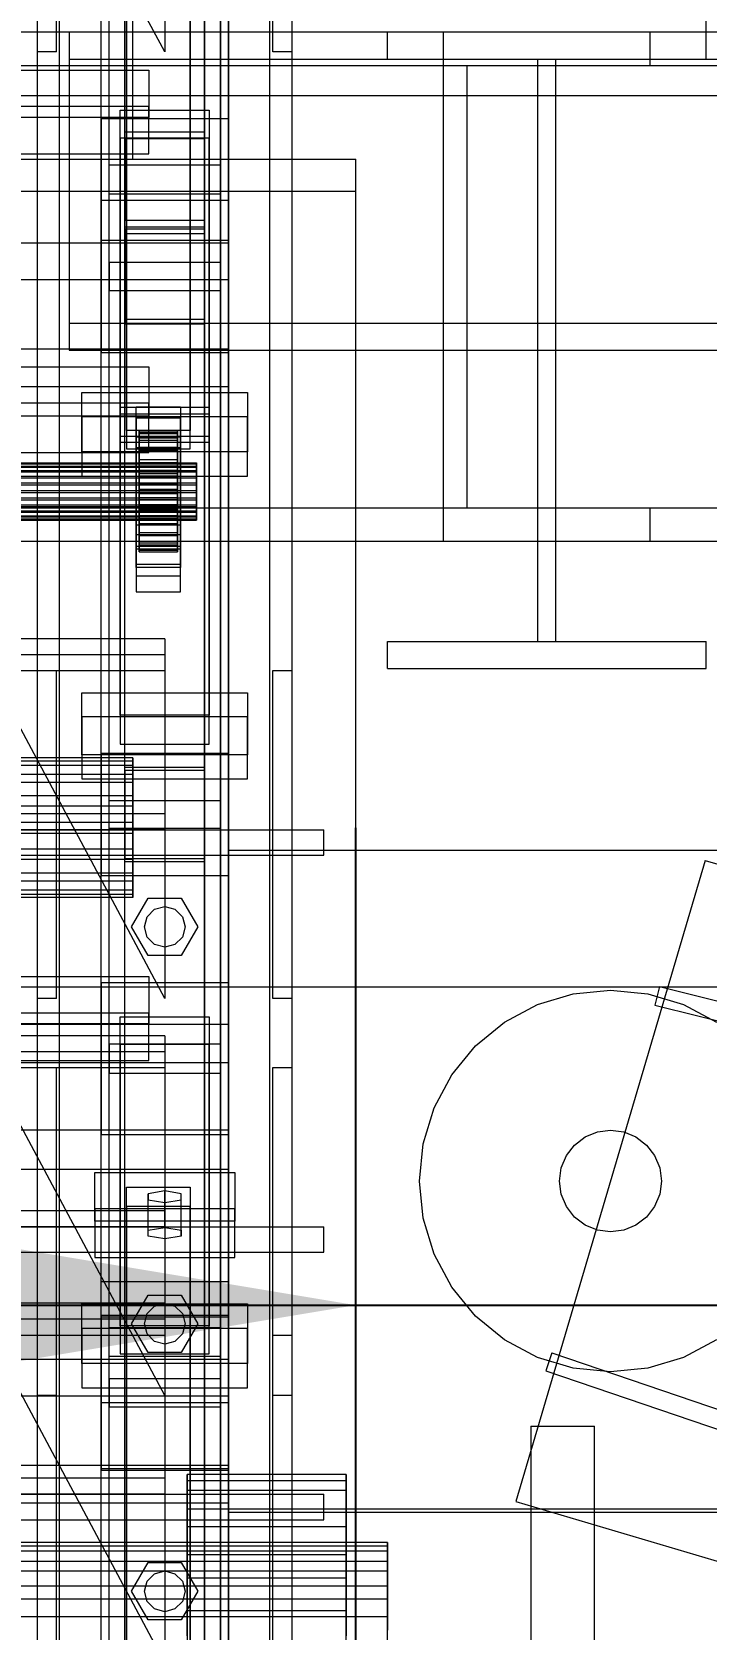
# Model space of a CAD drawing. Header units: millimetres. Extents: x -1970 to 34302, y -80068 to 6837.
# Drawn here: x 388 to 600, y -35402 to -34900 of the extents above; entities that cross this region are included whole.
import ezdxf

# ---------------------------------------------------------------- set-up
doc = ezdxf.new("R2010")
doc.units = ezdxf.units.MM
for name, color, linetype, lineweight in [('COTAS_O', 1, 'Continuous', 0), ('COTAS_P', 1, 'Continuous', 0), ('frontal_briquetadora', 7, 'Continuous', 0), ('frontal_C01', 7, 'Continuous', 0), ('frontal_C02', 7, 'Continuous', 0), ('frontal_C07', 7, 'Continuous', 0), ('frontal_mezcladora', 7, 'Continuous', 0), ('frontal_tolva_provisional', 7, 'Continuous', 0)]:
    doc.layers.add(name, color=color, linetype=linetype, lineweight=lineweight)
doc.dimstyles.new('R19_100', dxfattribs={"dimtxt": 250, "dimasz": 150, "dimexe": 150, "dimexo": 80, "dimgap": 100, "dimtad": 1, "dimtih": 1, "dimtoh": 1, "dimdsep": 46, "dimcen": 0.09, "dimadec": 0, "dimazin": 0, "dimtfac": 1, "dimtdec": 4, "dimtofl": 0, "dimtmove": 0, "dimatfit": 3, "dimfxl": 1, "dimtolj": 1, "dimtzin": 0, "dimarcsym": 0})

# ---------------------------------------------------------------- blocks, each defined once
blk = doc.blocks.new('*D39')
at = {"layer": 'COTAS_O', "color": 0, "lineweight": -2, "transparency": 16777216}
for p, q in [((-650, -34820), (-650, -34050)), ((650, -34820), (650, -34050)), ((-500, -34200), (500, -34200))]:
    blk.add_line(p, q, dxfattribs=at)
at = {"layer": 'COTAS_O', "color": 0, "transparency": 16777216}
for points in [[(-500, -34175), (-500, -34225), (-650, -34200)], [(500, -34175), (500, -34225), (650, -34200)]]:
    blk.add_solid(points, dxfattribs=at)
at = {"layer": 'Defpoints', "color": 0, "transparency": 16777216}
for p in [(650, -34200), (-650, -34900), (650, -34900)]:
    blk.add_point(p, dxfattribs=at)
blk = doc.blocks.new('*D41')
at = {"layer": 'COTAS_O', "color": 0, "lineweight": -2, "transparency": 16777216}
for p, q in [((-1480, -35920), (-1480, -35150)), ((490, -35920), (490, -35150)), ((-1330, -35300), (340, -35300))]:
    blk.add_line(p, q, dxfattribs=at)
at = {"layer": 'COTAS_O', "color": 0, "transparency": 16777216}
for points in [[(-1330, -35275), (-1330, -35325), (-1480, -35300)], [(340, -35275), (340, -35325), (490, -35300)]]:
    blk.add_solid(points, dxfattribs=at)
at = {"layer": 'Defpoints', "color": 0, "transparency": 16777216}
for p in [(490, -35300), (-1480, -36000), (490, -36000)]:
    blk.add_point(p, dxfattribs=at)
blk = doc.blocks.new('*D43')
at = {"layer": 'COTAS_P', "color": 0, "lineweight": -2, "transparency": 16777216}
for p, q in [((-804, -35920), (-804, -35150)), ((804, -35920), (804, -35150)), ((-654, -35300), (654, -35300))]:
    blk.add_line(p, q, dxfattribs=at)
at = {"layer": 'COTAS_P', "color": 0, "transparency": 16777216}
for points in [[(-654, -35275), (-654, -35325), (-804, -35300)], [(654, -35275), (654, -35325), (804, -35300)]]:
    blk.add_solid(points, dxfattribs=at)
at = {"layer": 'Defpoints', "color": 0, "transparency": 16777216}
for p in [(804, -35300), (-804, -36000), (804, -36000)]:
    blk.add_point(p, dxfattribs=at)

msp = doc.modelspace()

# ---------------------------------------------------------------- linework, layer by layer
at = {"layer": 'frontal_briquetadora'}
for p, q in [((410, -34940), (410, -34760)), ((420, -34940), (420, -34760)), ((-490, -34940), (490, -34940)), ((320, -34940), (490, -34940)), ((410, -34940), (420, -34940)), ((490, -35980), (490, -34940)), ((340, -34950), (490, -34950)), ((490, -35980), (490, -34950))]:
    msp.add_line(p, q, dxfattribs=at)
at = {"layer": 'frontal_C01'}
for p, q in [((390, -35975), (390, -34032.596)), ((397, -35975), (397, -34032.596)), ((463, -35975), (463, -34032.596)), ((470, -35975), (470, -34032.596)), ((410, -34927.286), (410, -34562.034)), ((450, -34562.034), (450, -34927.286)), ((410, -34965.388), (410, -34600.136)), ((450, -34965.388), (450, -34600.136)), ((390, -35975), (390, -34793.537)), ((397, -35975), (397, -34793.537)), ((463, -35975), (463, -34793.537)), ((470, -35975), (470, -34793.537)), ((410, -35198.763), (410, -34833.511)), ((450, -34833.511), (450, -35198.763)), ((417.5, -34931.376), (417.5, -34842.364)), ((442.5, -34842.364), (442.5, -34931.376)), ((417.5, -34961.298), (417.5, -34872.286)), ((442.5, -34961.298), (442.5, -34872.286)), ((410, -35246.391), (410, -34881.139)), ((450, -35246.391), (450, -34881.139)), ((450, -34927.286), (410, -34927.286)), ((410, -34927.286), (410, -34965.388)), ((410, -35292.538), (410, -34927.286)), ((450, -34965.388), (450, -34927.286)), ((450, -34927.286), (450, -35292.538)), ((417.5, -34961.298), (417.5, -34931.376)), ((417.5, -34931.376), (442.5, -34931.376)), ((442.5, -34933.521), (417.5, -34933.521)), ((417.5, -34933.521), (417.5, -34959.153)), ((417.5, -35575.013), (417.5, -34933.521)), ((442.5, -34931.376), (442.5, -34961.298)), ((442.5, -34959.153), (442.5, -34933.521)), ((442.5, -34933.521), (442.5, -35575.013)), ((412.5, -34950.902), (412.5, -34941.771)), ((412.5, -34941.771), (447.5, -34941.771)), ((412.5, -35218.011), (412.5, -34941.771)), ((447.5, -34941.771), (447.5, -34950.902)), ((447.5, -34941.771), (447.5, -35218.011)), ((447.5, -34950.902), (412.5, -34950.902)), ((412.5, -35227.142), (412.5, -34950.902)), ((447.5, -35227.142), (447.5, -34950.902)), ((417.5, -34959.153), (442.5, -34959.153)), ((417.5, -35600.645), (417.5, -34959.153)), ((442.5, -34961.298), (417.5, -34961.298)), ((442.5, -35600.645), (442.5, -34959.153)), ((410, -34965.388), (450, -34965.388)), ((410, -35330.64), (410, -34965.388)), ((450, -35330.64), (450, -34965.388)), ((-425, -35005.229), (425, -35005.229)), ((425, -35005.229), (425, -35020.691)), ((425, -35005.229), (425, -35016.66)), ((425, -35016.66), (-425, -35016.66)), ((416, -35027.051), (416, -35017.92)), ((416, -35017.92), (444, -35017.92)), ((416, -35114.663), (416, -35017.92)), ((425, -35032.122), (425, -35016.66)), ((444, -35017.92), (444, -35027.051)), ((444, -35017.92), (444, -35114.663)), ((425, -35020.691), (-425, -35020.691)), ((425, -35032.122), (425, -35020.691)), ((444, -35027.051), (416, -35027.051)), ((416, -35027.051), (416, -35123.795)), ((444, -35123.795), (444, -35027.051)), ((-425, -35032.122), (425, -35032.122)), ((404, -35127.064), (404, -35107.584)), ((404, -35107.584), (456, -35107.584)), ((404, -35115.204), (404, -35107.584)), ((456, -35107.584), (456, -35127.064)), ((456, -35107.584), (456, -35115.204)), ((456, -35115.204), (404, -35115.204)), ((404, -35115.204), (404, -35134.684)), ((444, -35114.663), (416, -35114.663)), ((416, -35114.663), (416, -35123.795)), ((444, -35123.795), (444, -35114.663)), ((456, -35134.684), (456, -35115.204)), ((416, -35123.795), (444, -35123.795)), ((456, -35127.064), (404, -35127.064)), ((404, -35127.064), (404, -35134.684)), ((456, -35134.684), (456, -35127.064)), ((404, -35134.684), (456, -35134.684)), ((450, -35198.763), (410, -35198.763)), ((410, -35198.763), (410, -35246.391)), ((410, -35564.015), (410, -35198.763)), ((450, -35246.391), (450, -35198.763)), ((450, -35198.763), (450, -35564.015)), ((-450, -35211.727), (450, -35211.727)), ((450, -35211.727), (450, -35223.902)), ((450, -35211.727), (450, -35245.066)), ((447.5, -35218.011), (412.5, -35218.011)), ((412.5, -35218.011), (412.5, -35227.142)), ((447.5, -35227.142), (447.5, -35218.011)), ((450, -35223.902), (-450, -35223.902)), ((450, -35257.241), (450, -35223.902)), ((412.5, -35227.142), (447.5, -35227.142)), ((450, -35245.066), (-450, -35245.066)), ((410, -35246.391), (450, -35246.391)), ((410, -35611.642), (410, -35246.391)), ((450, -35257.241), (450, -35245.066)), ((450, -35611.642), (450, -35246.391)), ((-450, -35257.241), (450, -35257.241)), ((408, -35273.564), (408, -35258.345)), ((408, -35258.345), (452, -35258.345)), ((408, -35269.775), (408, -35258.345)), ((452, -35258.345), (452, -35273.564)), ((452, -35258.345), (452, -35269.775)), ((418, -35268.998), (418, -35262.91)), ((418, -35262.91), (438, -35262.91)), ((418, -35413.01), (418, -35262.91)), ((430, -35264.128), (424.804, -35265.041)), ((424.804, -35265.041), (424.804, -35266.867)), ((424.804, -35276.472), (424.804, -35265.041)), ((435.196, -35265.041), (430, -35264.128)), ((430, -35275.559), (430, -35264.128)), ((435.196, -35266.867), (435.196, -35265.041)), ((435.196, -35276.472), (435.196, -35265.041)), ((438, -35262.91), (438, -35268.998)), ((438, -35262.91), (438, -35413.01)), ((452, -35269.775), (408, -35269.775)), ((408, -35269.775), (408, -35284.994)), ((438, -35268.998), (418, -35268.998)), ((418, -35268.998), (418, -35419.098)), ((424.804, -35266.867), (430, -35267.78)), ((424.804, -35278.298), (424.804, -35266.867)), ((430, -35267.78), (435.196, -35266.867)), ((430, -35267.78), (430, -35279.211)), ((435.196, -35278.298), (435.196, -35266.867)), ((438, -35419.098), (438, -35268.998)), ((452, -35284.994), (452, -35269.775)), ((452, -35273.564), (408, -35273.564)), ((408, -35273.564), (408, -35284.994)), ((452, -35284.994), (452, -35273.564)), ((424.804, -35276.472), (430, -35275.559)), ((424.804, -35278.298), (424.804, -35276.472)), ((430, -35279.211), (424.804, -35278.298)), ((430, -35275.559), (435.196, -35276.472)), ((435.196, -35278.298), (430, -35279.211)), ((435.196, -35276.472), (435.196, -35278.298)), ((408, -35284.994), (452, -35284.994)), ((410, -35330.64), (410, -35292.538)), ((410, -35292.538), (450, -35292.538)), ((410, -35474.007), (410, -35292.538)), ((450, -35292.538), (450, -35330.64)), ((450, -35292.538), (450, -35474.007)), ((412.5, -35316.154), (412.5, -35307.023)), ((412.5, -35307.023), (447.5, -35307.023)), ((412.5, -35583.263), (412.5, -35307.023)), ((447.5, -35307.023), (447.5, -35316.154)), ((447.5, -35307.023), (447.5, -35583.263)), ((447.5, -35316.154), (412.5, -35316.154)), ((412.5, -35592.394), (412.5, -35316.154)), ((447.5, -35592.394), (447.5, -35316.154)), ((450, -35330.64), (410, -35330.64)), ((410, -35512.109), (410, -35330.64)), ((450, -35512.109), (450, -35330.64)), ((437, -35358.227), (437, -35353.163)), ((437, -35353.163), (437, -35355.23)), ((487, -35353.163), (437, -35353.163)), ((437, -35355.23), (437, -35364.113)), ((487, -35355.23), (437, -35355.23)), ((487, -35355.23), (487, -35353.163)), ((487, -35353.163), (487, -35358.227)), ((487, -35364.113), (487, -35355.23)), ((437, -35369.651), (437, -35358.227)), ((487, -35358.227), (437, -35358.227)), ((487, -35358.227), (487, -35369.651)), ((437, -35364.113), (437, -35378.459)), ((487, -35364.113), (437, -35364.113)), ((487, -35378.459), (487, -35364.113)), ((437, -35385.694), (437, -35369.651)), ((487, -35369.651), (437, -35369.651)), ((487, -35369.651), (487, -35385.694)), ((500, -35374.589), (350, -35374.589)), ((500, -35375.71), (500, -35374.589)), ((500, -35374.589), (500, -35377.336)), ((500, -35375.71), (350, -35375.71)), ((500, -35377.336), (350, -35377.336)), ((437, -35378.459), (437, -35396.084)), ((487, -35378.459), (437, -35378.459)), ((487, -35396.084), (487, -35378.459)), ((500, -35380.529), (500, -35375.71)), ((500, -35377.336), (500, -35383.534)), ((500, -35380.529), (350, -35380.529)), ((500, -35383.534), (350, -35383.534)), ((500, -35388.313), (500, -35380.529)), ((500, -35383.534), (500, -35392.238)), ((500, -35388.313), (350, -35388.313)), ((437, -35403.916), (437, -35385.694)), ((437, -35385.694), (487, -35385.694)), ((487, -35385.694), (487, -35403.916)), ((500, -35397.875), (500, -35388.313)), ((350, -35392.238), (500, -35392.238)), ((500, -35392.238), (500, -35402.125)), ((500, -35397.875), (350, -35397.875)), ((437, -35396.084), (437, -35414.306)), ((487, -35396.084), (437, -35396.084)), ((487, -35414.306), (487, -35396.084)), ((500, -35407.762), (500, -35397.875))]:
    msp.add_line(p, q, dxfattribs=at)
at = {"layer": 'frontal_C02'}
for p, q in [((390, -35975), (390, -33576.746)), ((397, -35975), (397, -33576.746)), ((463, -35975), (463, -33576.746)), ((470, -35975), (470, -33576.746)), ((390, -35975), (390, -34072.136)), ((397, -35975), (397, -34072.136)), ((463, -35975), (463, -34072.136)), ((470, -35975), (470, -34072.136)), ((417.5, -34963.35), (417.5, -34430.927)), ((442.5, -34430.927), (442.5, -34963.35)), ((417.5, -34990.315), (417.5, -34457.893)), ((442.5, -34990.315), (442.5, -34457.893)), ((410, -34952.924), (410, -34602.206)), ((450, -34602.206), (450, -34952.924)), ((410, -35000.741), (410, -34650.022)), ((450, -35000.741), (450, -34650.022)), ((410, -35126.72), (410, -34776.002)), ((450, -34776.002), (450, -35126.72)), ((412.5, -34972.449), (412.5, -34790.744)), ((447.5, -34790.744), (447.5, -34972.449)), ((430, -34906.253), (375, -34803.253)), ((390, -34906.253), (390, -34803.253)), ((396, -34906.253), (396, -34803.253)), ((412.5, -34981.217), (412.5, -34799.512)), ((430, -34803.253), (430, -34906.253)), ((447.5, -34981.217), (447.5, -34799.512)), ((464, -34906.253), (464, -34803.253)), ((470, -34906.253), (470, -34803.253)), ((410, -35164.974), (410, -34814.255)), ((450, -35164.974), (450, -34814.255)), ((390, -35975), (390, -34861.253)), ((397, -35975), (397, -34861.253)), ((463, -35975), (463, -34861.253)), ((470, -35975), (470, -34861.253)), ((418, -35025.149), (418, -34877.651)), ((438, -34877.651), (438, -35025.149)), ((418, -34883.496), (418, -35030.995)), ((438, -35030.995), (438, -34883.496)), ((396, -34906.253), (390, -34906.253)), ((470, -34906.253), (464, -34906.253)), ((-425, -34911.965), (425, -34911.965)), ((425, -34911.965), (425, -34926.812)), ((425, -34911.965), (425, -34923.441)), ((425, -34923.441), (-425, -34923.441)), ((425, -34938.288), (425, -34923.441)), ((425, -34926.812), (-425, -34926.812)), ((416, -34933.336), (416, -34924.568)), ((416, -34924.568), (444, -34924.568)), ((416, -35020.097), (416, -34924.568)), ((425, -34938.288), (425, -34926.812)), ((444, -34924.568), (444, -34933.336)), ((444, -34924.568), (444, -35020.097)), ((444, -34933.336), (416, -34933.336)), ((416, -34933.336), (416, -35028.865)), ((444, -35028.865), (444, -34933.336)), ((-425, -34938.288), (425, -34938.288)), ((450, -34952.924), (410, -34952.924)), ((410, -34952.924), (410, -35000.741)), ((410, -35303.643), (410, -34952.924)), ((450, -35000.741), (450, -34952.924)), ((450, -34952.924), (450, -35303.643)), ((442.5, -34961.978), (417.5, -34961.978)), ((417.5, -34961.978), (417.5, -34991.687)), ((417.5, -35130.993), (417.5, -34961.978)), ((417.5, -34990.315), (417.5, -34963.35)), ((417.5, -34963.35), (442.5, -34963.35)), ((442.5, -34991.687), (442.5, -34961.978)), ((442.5, -34961.978), (442.5, -35130.993)), ((442.5, -34963.35), (442.5, -34990.315)), ((-450, -34966.206), (450, -34966.206)), ((450, -34966.206), (450, -34977.896)), ((450, -34966.206), (450, -34999.677)), ((447.5, -34972.449), (412.5, -34972.449)), ((412.5, -34972.449), (412.5, -34981.217)), ((447.5, -34981.217), (447.5, -34972.449)), ((450, -34977.896), (-450, -34977.896)), ((450, -35011.368), (450, -34977.896)), ((412.5, -34981.217), (447.5, -34981.217)), ((442.5, -34990.315), (417.5, -34990.315)), ((417.5, -34991.687), (442.5, -34991.687)), ((417.5, -35160.701), (417.5, -34991.687)), ((442.5, -35160.701), (442.5, -34991.687)), ((450, -34999.677), (-450, -34999.677)), ((410, -35000.741), (450, -35000.741)), ((410, -35351.46), (410, -35000.741)), ((450, -35011.368), (450, -34999.677)), ((450, -35351.46), (450, -35000.741)), ((-450, -35011.368), (450, -35011.368)), ((404, -35031.921), (404, -35013.216)), ((404, -35013.216), (456, -35013.216)), ((404, -35020.867), (404, -35013.216)), ((456, -35013.216), (456, -35031.921)), ((456, -35013.216), (456, -35020.867)), ((421, -35021.324), (421, -35017.817)), ((421, -35017.817), (435, -35017.817)), ((421, -35057.983), (421, -35017.817)), ((435, -35017.817), (435, -35021.324)), ((435, -35017.817), (435, -35057.983)), ((456, -35020.867), (404, -35020.867)), ((404, -35020.867), (404, -35039.572)), ((444, -35020.097), (416, -35020.097)), ((416, -35020.097), (416, -35028.865)), ((435, -35021.324), (421, -35021.324)), ((421, -35021.324), (421, -35061.49)), ((435, -35061.49), (435, -35021.324)), ((444, -35028.865), (444, -35020.097)), ((456, -35039.572), (456, -35020.867)), ((416, -35028.865), (444, -35028.865)), ((438, -35025.149), (418, -35025.149)), ((418, -35025.149), (418, -35030.995)), ((421, -35030.676), (421, -35027.169)), ((421, -35027.169), (435, -35027.169)), ((421, -35067.335), (421, -35027.169)), ((422, -35035.335), (422, -35025.341)), ((422, -35025.341), (422, -35025.817)), ((422, -35025.341), (434, -35025.341)), ((422, -35026.159), (422, -35025.341)), ((422, -35035.561), (422, -35025.817)), ((422, -35025.817), (422, -35027.555)), ((422, -35025.817), (434, -35025.817)), ((422, -35035.723), (422, -35026.159)), ((422, -35026.159), (434, -35026.159)), ((422, -35028.216), (422, -35026.159)), ((422, -35036.384), (422, -35027.555)), ((422, -35027.555), (422, -35030.435)), ((422, -35027.555), (434, -35027.555)), ((422, -35036.697), (422, -35028.216)), ((422, -35028.216), (434, -35028.216)), ((422, -35031.37), (422, -35028.216)), ((434, -35025.817), (434, -35025.341)), ((434, -35025.341), (434, -35035.335)), ((434, -35025.341), (434, -35026.159)), ((434, -35027.555), (434, -35025.817)), ((434, -35025.817), (434, -35035.561)), ((434, -35026.159), (434, -35035.723)), ((434, -35026.159), (434, -35028.216)), ((434, -35030.435), (434, -35027.555)), ((434, -35027.555), (434, -35036.384)), ((434, -35028.216), (434, -35036.697)), ((434, -35028.216), (434, -35031.37)), ((435, -35027.169), (435, -35030.676)), ((435, -35027.169), (435, -35067.335)), ((438, -35030.995), (438, -35025.149)), ((456, -35031.921), (404, -35031.921)), ((404, -35031.921), (404, -35039.572)), ((418, -35030.995), (438, -35030.995)), ((435, -35030.676), (421, -35030.676)), ((421, -35030.676), (421, -35070.843)), ((422, -35037.748), (422, -35030.435)), ((422, -35030.435), (422, -35034.263)), ((422, -35030.435), (434, -35030.435)), ((422, -35038.191), (422, -35031.37)), ((422, -35031.37), (434, -35031.37)), ((422, -35035.408), (422, -35031.37)), ((434, -35034.263), (434, -35030.435)), ((434, -35030.435), (434, -35037.748)), ((434, -35031.37), (434, -35038.191)), ((434, -35031.37), (434, -35035.408)), ((435, -35070.843), (435, -35030.676)), ((456, -35039.572), (456, -35031.921)), ((-440, -35035.335), (440, -35035.335)), ((-440, -35035.561), (440, -35035.561)), ((-440, -35035.723), (440, -35035.723)), ((-440, -35036.384), (440, -35036.384)), ((-440, -35036.697), (440, -35036.697)), ((-440, -35037.748), (440, -35037.748)), ((-440, -35038.191), (440, -35038.191)), ((422, -35039.561), (422, -35034.263)), ((422, -35034.263), (422, -35038.777)), ((422, -35034.263), (434, -35034.263)), ((422, -35035.561), (422, -35035.335)), ((434, -35035.335), (422, -35035.335)), ((422, -35035.335), (422, -35035.723)), ((422, -35040.104), (422, -35035.408)), ((422, -35035.408), (434, -35035.408)), ((422, -35040.054), (422, -35035.408)), ((422, -35036.384), (422, -35035.561)), ((434, -35035.561), (422, -35035.561)), ((434, -35035.723), (422, -35035.723)), ((422, -35035.723), (422, -35036.697)), ((422, -35037.748), (422, -35036.384)), ((434, -35036.384), (422, -35036.384)), ((434, -35036.697), (422, -35036.697)), ((422, -35036.697), (422, -35038.191)), ((422, -35039.561), (422, -35037.748)), ((434, -35037.748), (422, -35037.748)), ((434, -35038.191), (422, -35038.191)), ((422, -35038.191), (422, -35040.104)), ((422, -35038.777), (422, -35041.699)), ((434, -35038.777), (422, -35038.777)), ((422, -35038.777), (422, -35043.669)), ((434, -35038.777), (434, -35034.263)), ((434, -35034.263), (434, -35039.561)), ((434, -35035.335), (434, -35035.561)), ((434, -35035.723), (434, -35035.335)), ((434, -35035.408), (434, -35040.104)), ((434, -35035.408), (434, -35040.054)), ((434, -35035.561), (434, -35036.384)), ((434, -35036.697), (434, -35035.723)), ((434, -35036.384), (434, -35037.748)), ((434, -35038.191), (434, -35036.697)), ((434, -35037.748), (434, -35039.561)), ((434, -35040.104), (434, -35038.191)), ((434, -35041.699), (434, -35038.777)), ((434, -35043.669), (434, -35038.777)), ((440, -35035.561), (440, -35035.335)), ((440, -35035.335), (440, -35035.723)), ((440, -35036.384), (440, -35035.561)), ((440, -35035.723), (440, -35036.697)), ((440, -35037.748), (440, -35036.384)), ((440, -35036.697), (440, -35038.191)), ((440, -35039.561), (440, -35037.748)), ((440, -35038.191), (440, -35040.104)), ((-440, -35039.561), (440, -35039.561)), ((-440, -35040.104), (440, -35040.104)), ((440, -35041.699), (-440, -35041.699)), ((-440, -35042.304), (440, -35042.304)), ((-440, -35044.017), (440, -35044.017)), ((404, -35039.572), (456, -35039.572)), ((422, -35041.699), (422, -35039.561)), ((434, -35039.561), (422, -35039.561)), ((422, -35042.304), (422, -35040.054)), ((422, -35040.054), (434, -35040.054)), ((422, -35044.991), (422, -35040.054)), ((434, -35040.104), (422, -35040.104)), ((422, -35040.104), (422, -35042.304)), ((422, -35041.699), (434, -35041.699)), ((422, -35044.017), (422, -35041.699)), ((434, -35042.304), (422, -35042.304)), ((422, -35042.304), (422, -35044.643)), ((422, -35044.017), (422, -35043.669)), ((422, -35043.669), (422, -35048.606)), ((422, -35043.669), (434, -35043.669)), ((422, -35046.355), (422, -35044.017)), ((434, -35044.017), (422, -35044.017)), ((434, -35039.561), (434, -35041.699)), ((434, -35040.054), (434, -35042.304)), ((434, -35040.054), (434, -35044.991)), ((434, -35042.304), (434, -35040.104)), ((434, -35041.699), (434, -35044.017)), ((434, -35044.643), (434, -35042.304)), ((434, -35048.606), (434, -35043.669)), ((434, -35043.669), (434, -35044.017)), ((434, -35044.017), (434, -35046.355)), ((440, -35041.699), (440, -35039.561)), ((440, -35040.104), (440, -35042.304)), ((440, -35044.017), (440, -35041.699)), ((440, -35042.304), (440, -35044.643)), ((440, -35046.355), (440, -35044.017)), ((-440, -35044.643), (440, -35044.643)), ((-440, -35046.355), (440, -35046.355)), ((-440, -35046.96), (440, -35046.96)), ((-440, -35048.556), (440, -35048.556)), ((-440, -35049.098), (440, -35049.098)), ((422, -35044.643), (422, -35044.991)), ((434, -35044.643), (422, -35044.643)), ((422, -35044.643), (422, -35046.96)), ((422, -35044.991), (434, -35044.991)), ((422, -35049.883), (422, -35044.991)), ((422, -35048.556), (422, -35046.355)), ((422, -35046.355), (422, -35048.606)), ((434, -35046.355), (422, -35046.355)), ((422, -35046.96), (422, -35049.883)), ((434, -35046.96), (422, -35046.96)), ((422, -35046.96), (422, -35049.098)), ((422, -35050.468), (422, -35048.556)), ((422, -35048.556), (422, -35053.251)), ((434, -35048.556), (422, -35048.556)), ((422, -35048.606), (422, -35053.251)), ((422, -35048.606), (434, -35048.606)), ((422, -35049.098), (422, -35054.396)), ((434, -35049.098), (422, -35049.098)), ((422, -35049.098), (422, -35050.911)), ((434, -35044.991), (434, -35044.643)), ((434, -35046.96), (434, -35044.643)), ((434, -35044.991), (434, -35049.883)), ((434, -35048.606), (434, -35046.355)), ((434, -35046.355), (434, -35048.556)), ((434, -35049.883), (434, -35046.96)), ((434, -35049.098), (434, -35046.96)), ((434, -35053.251), (434, -35048.556)), ((434, -35048.556), (434, -35050.468)), ((434, -35053.251), (434, -35048.606)), ((434, -35054.396), (434, -35049.098)), ((434, -35050.911), (434, -35049.098)), ((440, -35044.643), (440, -35046.96)), ((440, -35048.556), (440, -35046.355)), ((440, -35046.96), (440, -35049.098)), ((440, -35050.468), (440, -35048.556)), ((440, -35049.098), (440, -35050.911)), ((-440, -35050.468), (440, -35050.468)), ((-440, -35050.911), (440, -35050.911)), ((-440, -35051.963), (440, -35051.963)), ((-440, -35052.276), (440, -35052.276)), ((-440, -35052.937), (440, -35052.937)), ((-440, -35053.099), (440, -35053.099)), ((-440, -35053.324), (440, -35053.324)), ((422, -35049.883), (434, -35049.883)), ((422, -35054.396), (422, -35049.883)), ((422, -35051.963), (422, -35050.468)), ((422, -35050.468), (422, -35057.289)), ((434, -35050.468), (422, -35050.468)), ((422, -35050.911), (422, -35058.224)), ((434, -35050.911), (422, -35050.911)), ((422, -35050.911), (422, -35052.276)), ((422, -35052.937), (422, -35051.963)), ((422, -35051.963), (422, -35060.444)), ((434, -35051.963), (422, -35051.963)), ((422, -35052.276), (422, -35061.105)), ((434, -35052.276), (422, -35052.276)), ((422, -35052.276), (422, -35053.099)), ((422, -35053.324), (422, -35052.937)), ((422, -35052.937), (422, -35062.5)), ((434, -35052.937), (422, -35052.937)), ((422, -35053.099), (422, -35062.842)), ((434, -35053.099), (422, -35053.099)), ((422, -35053.099), (422, -35053.324)), ((422, -35053.251), (422, -35057.289)), ((422, -35053.251), (434, -35053.251)), ((422, -35053.324), (422, -35063.318)), ((434, -35053.324), (422, -35053.324)), ((434, -35049.883), (434, -35054.396)), ((434, -35057.289), (434, -35050.468)), ((434, -35050.468), (434, -35051.963)), ((434, -35058.224), (434, -35050.911)), ((434, -35052.276), (434, -35050.911)), ((434, -35060.444), (434, -35051.963)), ((434, -35051.963), (434, -35052.937)), ((434, -35061.105), (434, -35052.276)), ((434, -35053.099), (434, -35052.276)), ((434, -35062.5), (434, -35052.937)), ((434, -35052.937), (434, -35053.324)), ((434, -35062.842), (434, -35053.099)), ((434, -35053.324), (434, -35053.099)), ((434, -35057.289), (434, -35053.251)), ((434, -35063.318), (434, -35053.324)), ((440, -35051.963), (440, -35050.468)), ((440, -35050.911), (440, -35052.276)), ((440, -35052.937), (440, -35051.963)), ((440, -35052.276), (440, -35053.099)), ((440, -35053.324), (440, -35052.937)), ((440, -35053.099), (440, -35053.324)), ((421, -35068.266), (421, -35054.822)), ((421, -35054.822), (435, -35054.822)), ((421, -35062.472), (421, -35054.822)), ((435, -35057.983), (421, -35057.983)), ((421, -35057.983), (421, -35061.49)), ((422, -35054.396), (434, -35054.396)), ((422, -35058.224), (422, -35054.396)), ((422, -35057.289), (422, -35060.444)), ((422, -35057.289), (434, -35057.289)), ((422, -35058.224), (434, -35058.224)), ((422, -35061.105), (422, -35058.224)), ((434, -35054.396), (434, -35058.224)), ((434, -35060.444), (434, -35057.289)), ((434, -35058.224), (434, -35061.105)), ((435, -35054.822), (435, -35068.266)), ((435, -35054.822), (435, -35062.472)), ((435, -35061.49), (435, -35057.983)), ((421, -35061.49), (435, -35061.49)), ((435, -35062.472), (421, -35062.472)), ((421, -35062.472), (421, -35075.917)), ((422, -35060.444), (422, -35062.5)), ((422, -35060.444), (434, -35060.444)), ((422, -35061.105), (434, -35061.105)), ((422, -35062.842), (422, -35061.105)), ((422, -35062.5), (422, -35063.318)), ((422, -35062.5), (434, -35062.5)), ((422, -35062.842), (434, -35062.842)), ((422, -35063.318), (422, -35062.842)), ((422, -35063.318), (434, -35063.318)), ((434, -35062.5), (434, -35060.444)), ((434, -35061.105), (434, -35062.842)), ((434, -35063.318), (434, -35062.5)), ((434, -35062.842), (434, -35063.318)), ((435, -35075.917), (435, -35062.472)), ((435, -35067.335), (421, -35067.335)), ((421, -35067.335), (421, -35070.843)), ((435, -35068.266), (421, -35068.266)), ((421, -35068.266), (421, -35075.917)), ((435, -35070.843), (435, -35067.335)), ((435, -35075.917), (435, -35068.266)), ((421, -35070.843), (435, -35070.843)), ((421, -35075.917), (435, -35075.917)), ((450, -35126.72), (410, -35126.72)), ((410, -35126.72), (410, -35164.974)), ((410, -35477.439), (410, -35126.72)), ((450, -35164.974), (450, -35126.72)), ((450, -35126.72), (450, -35477.439)), ((417.5, -35160.701), (417.5, -35130.993)), ((417.5, -35130.993), (442.5, -35130.993)), ((442.5, -35132.029), (417.5, -35132.029)), ((417.5, -35132.029), (417.5, -35159.666)), ((417.5, -35601.333), (417.5, -35132.029)), ((442.5, -35130.993), (442.5, -35160.701)), ((442.5, -35159.666), (442.5, -35132.029)), ((442.5, -35132.029), (442.5, -35601.333)), ((412.5, -35150.231), (412.5, -35141.463)), ((412.5, -35141.463), (447.5, -35141.463)), ((412.5, -35323.167), (412.5, -35141.463)), ((447.5, -35141.463), (447.5, -35150.231)), ((447.5, -35141.463), (447.5, -35323.167)), ((447.5, -35150.231), (412.5, -35150.231)), ((412.5, -35331.935), (412.5, -35150.231)), ((447.5, -35331.935), (447.5, -35150.231)), ((417.5, -35159.666), (442.5, -35159.666)), ((417.5, -35628.97), (417.5, -35159.666)), ((442.5, -35628.97), (442.5, -35159.666)), ((442.5, -35160.701), (417.5, -35160.701)), ((410, -35164.974), (450, -35164.974)), ((410, -35515.692), (410, -35164.974)), ((450, -35515.692), (450, -35164.974)), ((-425, -35196.786), (425, -35196.786)), ((425, -35196.786), (425, -35211.633)), ((425, -35196.786), (425, -35208.262)), ((425, -35208.262), (-425, -35208.262)), ((416, -35218.157), (416, -35209.389)), ((416, -35209.389), (444, -35209.389)), ((416, -35306.517), (416, -35209.389)), ((425, -35223.11), (425, -35208.262)), ((444, -35209.389), (444, -35218.157)), ((444, -35209.389), (444, -35306.517)), ((425, -35211.633), (-425, -35211.633)), ((425, -35223.11), (425, -35211.633)), ((444, -35218.157), (416, -35218.157)), ((416, -35218.157), (416, -35315.285)), ((444, -35315.285), (444, -35218.157)), ((-425, -35223.11), (425, -35223.11)), ((404, -35318.341), (404, -35299.636)), ((404, -35299.636), (456, -35299.636)), ((404, -35307.287), (404, -35299.636)), ((456, -35299.636), (456, -35318.341)), ((456, -35299.636), (456, -35307.287)), ((450, -35303.277), (410, -35303.277)), ((410, -35303.277), (410, -35351.825)), ((410, -35590.878), (410, -35303.277)), ((410, -35351.46), (410, -35303.643)), ((410, -35303.643), (450, -35303.643)), ((450, -35351.825), (450, -35303.277)), ((450, -35303.277), (450, -35590.878)), ((450, -35303.643), (450, -35351.46)), ((456, -35307.287), (404, -35307.287)), ((404, -35307.287), (404, -35325.992)), ((444, -35306.517), (416, -35306.517)), ((416, -35306.517), (416, -35315.285)), ((444, -35315.285), (444, -35306.517)), ((456, -35325.992), (456, -35307.287)), ((-450, -35316.924), (450, -35316.924)), ((456, -35318.341), (404, -35318.341)), ((404, -35318.341), (404, -35325.992)), ((416, -35315.285), (444, -35315.285)), ((450, -35316.924), (450, -35328.615)), ((450, -35316.924), (450, -35350.396)), ((456, -35325.992), (456, -35318.341)), ((447.5, -35323.167), (412.5, -35323.167)), ((412.5, -35323.167), (412.5, -35331.935)), ((447.5, -35331.935), (447.5, -35323.167)), ((450, -35328.615), (-450, -35328.615)), ((404, -35325.992), (456, -35325.992)), ((450, -35362.087), (450, -35328.615)), ((412.5, -35331.935), (447.5, -35331.935)), ((450, -35350.396), (-450, -35350.396)), ((450, -35351.46), (410, -35351.46)), ((410, -35351.825), (450, -35351.825)), ((410, -35639.425), (410, -35351.825)), ((450, -35362.087), (450, -35350.396)), ((450, -35639.425), (450, -35351.825)), ((-450, -35362.087), (450, -35362.087))]:
    msp.add_line(p, q, dxfattribs=at)
at = {"layer": 'frontal_C07'}
for p, q in [((430, -35090.648), (-430, -35090.648)), ((430, -35090.648), (430, -35095.648)), ((430, -35095.648), (-430, -35095.648)), ((430, -35095.648), (430, -35145.648)), ((430, -35203.648), (375, -35100.648)), ((375, -35100.648), (430, -35100.648)), ((390, -35203.648), (390, -35100.648)), ((390, -35100.648), (396, -35100.648)), ((396, -35203.648), (396, -35100.648)), ((430, -35100.648), (430, -35203.648)), ((464, -35203.648), (464, -35100.648)), ((464, -35100.648), (470, -35100.648)), ((470, -35203.648), (470, -35100.648)), ((420, -35128.071), (-420, -35128.071)), ((420, -35129.063), (-420, -35129.063)), ((420, -35130.418), (420, -35128.071)), ((420, -35128.071), (420, -35129.063)), ((420, -35129.063), (420, -35133.242)), ((420, -35130.418), (-420, -35130.418)), ((420, -35133.242), (-420, -35133.242)), ((420, -35135.746), (420, -35130.418)), ((420, -35133.242), (420, -35139.973)), ((420, -35135.746), (-420, -35135.746)), ((420, -35143.244), (420, -35135.746)), ((420, -35139.973), (-420, -35139.973)), ((420, -35143.244), (-420, -35143.244)), ((420, -35139.973), (420, -35148.23)), ((420, -35151.77), (420, -35143.244)), ((430, -35145.648), (-430, -35145.648)), ((-420, -35148.23), (420, -35148.23)), ((420, -35148.23), (420, -35156.756)), ((430, -35145.648), (430, -35150.648)), ((430, -35150.648), (-430, -35150.648)), ((420, -35151.77), (-420, -35151.77)), ((380, -35150.648), (480, -35150.648)), ((420, -35160.027), (420, -35151.77)), ((480, -35158.648), (480, -35150.648)), ((420, -35156.756), (-420, -35156.756)), ((380, -35158.648), (480, -35158.648)), ((390, -35158.648), (397, -35158.648)), ((390, -35975), (390, -35158.648)), ((397, -35975), (397, -35158.648)), ((397, -35158.648), (463, -35158.648)), ((420, -35156.756), (420, -35164.254)), ((463, -35158.648), (470, -35158.648)), ((463, -35975), (463, -35158.648)), ((470, -35975), (470, -35158.648)), ((420, -35160.027), (-420, -35160.027)), ((420, -35164.254), (-420, -35164.254)), ((420, -35166.758), (420, -35160.027)), ((420, -35164.254), (420, -35169.582)), ((420, -35166.758), (-420, -35166.758)), ((420, -35169.582), (-420, -35169.582)), ((420, -35170.937), (420, -35166.758)), ((420, -35169.582), (420, -35171.929)), ((420, -35170.937), (-420, -35170.937)), ((420, -35171.929), (-420, -35171.929)), ((419.6, -35181.148), (424.8, -35172.141)), ((420, -35171.929), (420, -35170.937)), ((424.8, -35172.141), (435.2, -35172.141)), ((435.2, -35172.141), (440.4, -35181.148)), ((423.6, -35181.148), (424.457, -35177.948)), ((424.457, -35177.948), (426.8, -35175.605)), ((426.8, -35175.605), (430, -35174.748)), ((430, -35174.748), (433.2, -35175.605)), ((433.2, -35175.605), (435.543, -35177.948)), ((435.543, -35177.948), (436.4, -35181.148)), ((424.8, -35190.155), (419.6, -35181.148)), ((424.457, -35184.348), (423.6, -35181.148)), ((426.8, -35186.69), (424.457, -35184.348)), ((435.543, -35184.348), (433.2, -35186.69)), ((440.4, -35181.148), (435.2, -35190.155)), ((436.4, -35181.148), (435.543, -35184.348)), ((430, -35187.548), (426.8, -35186.69)), ((433.2, -35186.69), (430, -35187.548)), ((435.2, -35190.155), (424.8, -35190.155)), ((396, -35203.648), (390, -35203.648)), ((470, -35203.648), (464, -35203.648)), ((430, -35215.361), (-430, -35215.361)), ((430, -35215.361), (430, -35220.361)), ((430, -35220.361), (-430, -35220.361)), ((430, -35220.361), (430, -35270.361)), ((430, -35328.361), (375, -35225.361)), ((375, -35225.361), (430, -35225.361)), ((390, -35328.361), (390, -35225.361)), ((390, -35225.361), (396, -35225.361)), ((396, -35328.361), (396, -35225.361)), ((430, -35225.361), (430, -35328.361)), ((464, -35328.361), (464, -35225.361)), ((464, -35225.361), (470, -35225.361)), ((470, -35328.361), (470, -35225.361)), ((430, -35270.361), (-430, -35270.361)), ((430, -35270.361), (430, -35275.361)), ((430, -35275.361), (-430, -35275.361)), ((380, -35275.361), (480, -35275.361)), ((480, -35283.361), (480, -35275.361)), ((380, -35283.361), (480, -35283.361)), ((390, -35283.361), (397, -35283.361)), ((390, -35975), (390, -35283.361)), ((397, -35975), (397, -35283.361)), ((397, -35283.361), (463, -35283.361)), ((463, -35283.361), (470, -35283.361)), ((463, -35975), (463, -35283.361)), ((470, -35975), (470, -35283.361)), ((430, -35299.405), (-430, -35299.405)), ((419.6, -35305.861), (424.8, -35296.854)), ((424.8, -35296.854), (435.2, -35296.854)), ((426.8, -35300.318), (430, -35299.461)), ((430, -35299.405), (430, -35304.405)), ((430, -35299.461), (433.2, -35300.318)), ((435.2, -35296.854), (440.4, -35305.861)), ((430, -35304.405), (-430, -35304.405)), ((423.6, -35305.861), (424.457, -35302.661)), ((424.457, -35302.661), (426.8, -35300.318)), ((430, -35304.405), (430, -35354.405)), ((433.2, -35300.318), (435.543, -35302.661)), ((435.543, -35302.661), (436.4, -35305.861)), ((430, -35412.405), (375, -35309.405)), ((375, -35309.405), (430, -35309.405)), ((390, -35412.405), (390, -35309.405)), ((390, -35309.405), (396, -35309.405)), ((396, -35412.405), (396, -35309.405)), ((424.8, -35314.867), (419.6, -35305.861)), ((424.457, -35309.061), (423.6, -35305.861)), ((426.8, -35311.403), (424.457, -35309.061)), ((430, -35309.405), (430, -35412.405)), ((435.543, -35309.061), (433.2, -35311.403)), ((440.4, -35305.861), (435.2, -35314.867)), ((436.4, -35305.861), (435.543, -35309.061)), ((464, -35412.405), (464, -35309.405)), ((464, -35309.405), (470, -35309.405)), ((470, -35412.405), (470, -35309.405)), ((435.2, -35314.867), (424.8, -35314.867)), ((430, -35312.261), (426.8, -35311.403)), ((433.2, -35311.403), (430, -35312.261)), ((396, -35328.361), (390, -35328.361)), ((470, -35328.361), (464, -35328.361)), ((430, -35354.405), (-430, -35354.405)), ((430, -35354.405), (430, -35359.405)), ((430, -35359.405), (-430, -35359.405)), ((380, -35359.405), (480, -35359.405)), ((480, -35367.405), (480, -35359.405)), ((380, -35367.405), (480, -35367.405)), ((390, -35367.405), (397, -35367.405)), ((390, -35975), (390, -35367.405)), ((397, -35975), (397, -35367.405)), ((397, -35367.405), (463, -35367.405)), ((463, -35367.405), (470, -35367.405)), ((463, -35975), (463, -35367.405)), ((470, -35975), (470, -35367.405)), ((419.6, -35389.905), (424.8, -35380.898)), ((424.457, -35386.705), (426.8, -35384.363)), ((424.8, -35380.898), (435.2, -35380.898)), ((426.8, -35384.363), (430, -35383.505)), ((430, -35383.505), (433.2, -35384.363)), ((433.2, -35384.363), (435.543, -35386.705)), ((435.2, -35380.898), (440.4, -35389.905)), ((424.8, -35398.912), (419.6, -35389.905)), ((423.6, -35389.905), (424.457, -35386.705)), ((424.457, -35393.105), (423.6, -35389.905)), ((440.4, -35389.905), (435.2, -35398.912)), ((435.543, -35386.705), (436.4, -35389.905)), ((436.4, -35389.905), (435.543, -35393.105)), ((426.8, -35395.448), (424.457, -35393.105)), ((430, -35396.305), (426.8, -35395.448)), ((433.2, -35395.448), (430, -35396.305)), ((435.543, -35393.105), (433.2, -35395.448)), ((435.2, -35398.912), (424.8, -35398.912))]:
    msp.add_line(p, q, dxfattribs=at)
at = {"layer": 'frontal_mezcladora'}
for p, q in [((600, -34900), (600, -34820)), ((470, -34900), (470, -34880)), ((-750, -34900), (750, -34900)), ((-600, -34900), (600, -34900)), ((400, -34900), (750, -34900)), ((400, -34900), (400, -34908.5)), ((470, -34900), (630, -34900)), ((500, -34900), (600, -34900)), ((500, -34908.5), (500, -34900)), ((517.5, -34900), (582.5, -34900)), ((517.5, -34910.5), (517.5, -34900)), ((582.5, -34910.5), (582.5, -34900)), ((600, -34908.5), (600, -34900)), ((400, -34908.5), (750, -34908.5)), ((400, -34908.5), (400, -34991.5)), ((500, -34908.5), (600, -34908.5)), ((547.2, -34908.5), (552.8, -34908.5)), ((547.2, -35091.5), (547.2, -34908.5)), ((552.8, -35091.5), (552.8, -34908.5)), ((-750, -34910.5), (750, -34910.5)), ((517.5, -34910.5), (582.5, -34910.5)), ((517.5, -34910.5), (525, -34910.5)), ((517.5, -35049.5), (517.5, -34910.5)), ((525, -35049.5), (525, -34910.5)), ((400, -34991.5), (750, -34991.5)), ((400, -34991.5), (400, -35000)), ((400, -35000), (750, -35000)), ((-750, -35049.5), (750, -35049.5)), ((517.5, -35049.5), (582.5, -35049.5)), ((517.5, -35060), (517.5, -35049.5)), ((517.5, -35049.5), (525, -35049.5)), ((582.5, -35060), (582.5, -35049.5)), ((-750, -35060), (750, -35060)), ((517.5, -35060), (582.5, -35060)), ((500, -35091.5), (600, -35091.5)), ((500, -35100), (500, -35091.5)), ((547.2, -35091.5), (552.8, -35091.5)), ((600, -35100), (600, -35091.5)), ((500, -35100), (600, -35100))]:
    msp.add_line(p, q, dxfattribs=at)
at = {"layer": 'frontal_tolva_provisional'}
for p, q in [((-824, -34900), (824, -34900)), ((-804, -34900), (804, -34900)), ((300, -34900), (804, -34900)), ((300, -34900), (824, -34900)), ((-824, -34920), (824, -34920)), ((300, -34920), (824, -34920)), ((450, -35157), (650, -35157)), ((450, -35157), (450, -35365)), ((599.774, -35160.31), (540.226, -35361.69)), ((599.774, -35160.31), (1529.774, -35435.31)), ((-800, -35200), (800, -35200)), ((547.039, -35205.567), (558.295, -35202.153)), ((558.295, -35202.153), (570, -35201)), ((570, -35201), (581.705, -35202.153)), ((581.705, -35202.153), (592.961, -35205.567)), ((585.357, -35199.9), (583.895, -35205.719)), ((585.357, -35199.9), (1525.108, -35436.107)), ((536.666, -35211.112), (547.039, -35205.567)), ((583.895, -35205.719), (1523.645, -35441.926)), ((592.961, -35205.567), (603.334, -35211.112)), ((527.574, -35218.574), (536.666, -35211.112)), ((520.112, -35227.666), (527.574, -35218.574)), ((514.567, -35238.039), (520.112, -35227.666)), ((511.153, -35249.295), (514.567, -35238.039)), ((510, -35261), (511.153, -35249.295)), ((556.144, -35253), (558.686, -35249.686)), ((558.686, -35249.686), (562, -35247.144)), ((562, -35247.144), (565.859, -35245.545)), ((565.859, -35245.545), (570, -35245)), ((570, -35245), (574.141, -35245.545)), ((574.141, -35245.545), (578, -35247.144)), ((578, -35247.144), (581.314, -35249.686)), ((581.314, -35249.686), (583.856, -35253)), ((554.545, -35256.859), (556.144, -35253)), ((583.856, -35253), (585.455, -35256.859)), ((554, -35261), (554.545, -35256.859)), ((585.455, -35256.859), (586, -35261)), ((511.153, -35272.705), (510, -35261)), ((554.545, -35265.141), (554, -35261)), ((586, -35261), (585.455, -35265.141)), ((556.144, -35269), (554.545, -35265.141)), ((558.686, -35272.314), (556.144, -35269)), ((583.856, -35269), (581.314, -35272.314)), ((585.455, -35265.141), (583.856, -35269)), ((514.567, -35283.961), (511.153, -35272.705)), ((562, -35274.856), (558.686, -35272.314)), ((565.859, -35276.455), (562, -35274.856)), ((578, -35274.856), (574.141, -35276.455)), ((581.314, -35272.314), (578, -35274.856)), ((570, -35277), (565.859, -35276.455)), ((574.141, -35276.455), (570, -35277)), ((520.112, -35294.334), (514.567, -35283.961)), ((527.574, -35303.426), (520.112, -35294.334)), ((536.666, -35310.888), (527.574, -35303.426)), ((547.039, -35316.433), (536.666, -35310.888)), ((551.596, -35314.947), (549.659, -35320.626)), ((551.596, -35314.947), (1468.681, -35627.805)), ((603.334, -35310.888), (592.961, -35316.433)), ((558.295, -35319.847), (547.039, -35316.433)), ((570, -35321), (558.295, -35319.847)), ((581.705, -35319.847), (570, -35321)), ((592.961, -35316.433), (581.705, -35319.847)), ((549.659, -35320.626), (1466.744, -35633.484)), ((545, -35338), (565, -35338)), ((545, -35338), (545, -35428)), ((565, -35428), (565, -35338)), ((450, -35364), (650, -35364)), ((450, -35364), (450, -35426)), ((450, -35365), (650, -35365)), ((540.226, -35361.69), (1470.226, -35636.69))]:
    msp.add_line(p, q, dxfattribs=at)

# ---------------------------------------------------------------- dimensions: what is measured, and where the dimension line sits
at = {"layer": 'COTAS_O'}
for p1, p2, picture, middle in [((-650, -34900), (650, -34900), '*D39', (0, -34200)), ((-1480, -36000), (490, -36000), '*D41', (-495, -35300))]:
    dim = msp.add_aligned_dim(p1=p1, p2=p2, distance=700, text='<> O', dimstyle='R19_100', dxfattribs=at)
    dim.commit()
    dim.dimension.update_dxf_attribs({"geometry": picture, "text_midpoint": middle})
at = {"layer": 'COTAS_P'}
dim = msp.add_aligned_dim(p1=(-804, -36000), p2=(804, -36000), distance=700, text='<> P', dimstyle='R19_100', dxfattribs=at)
dim.commit()
dim.dimension.update_dxf_attribs({"geometry": '*D43', "text_midpoint": (0, -35300)})

doc.saveas('drawing.dxf')
